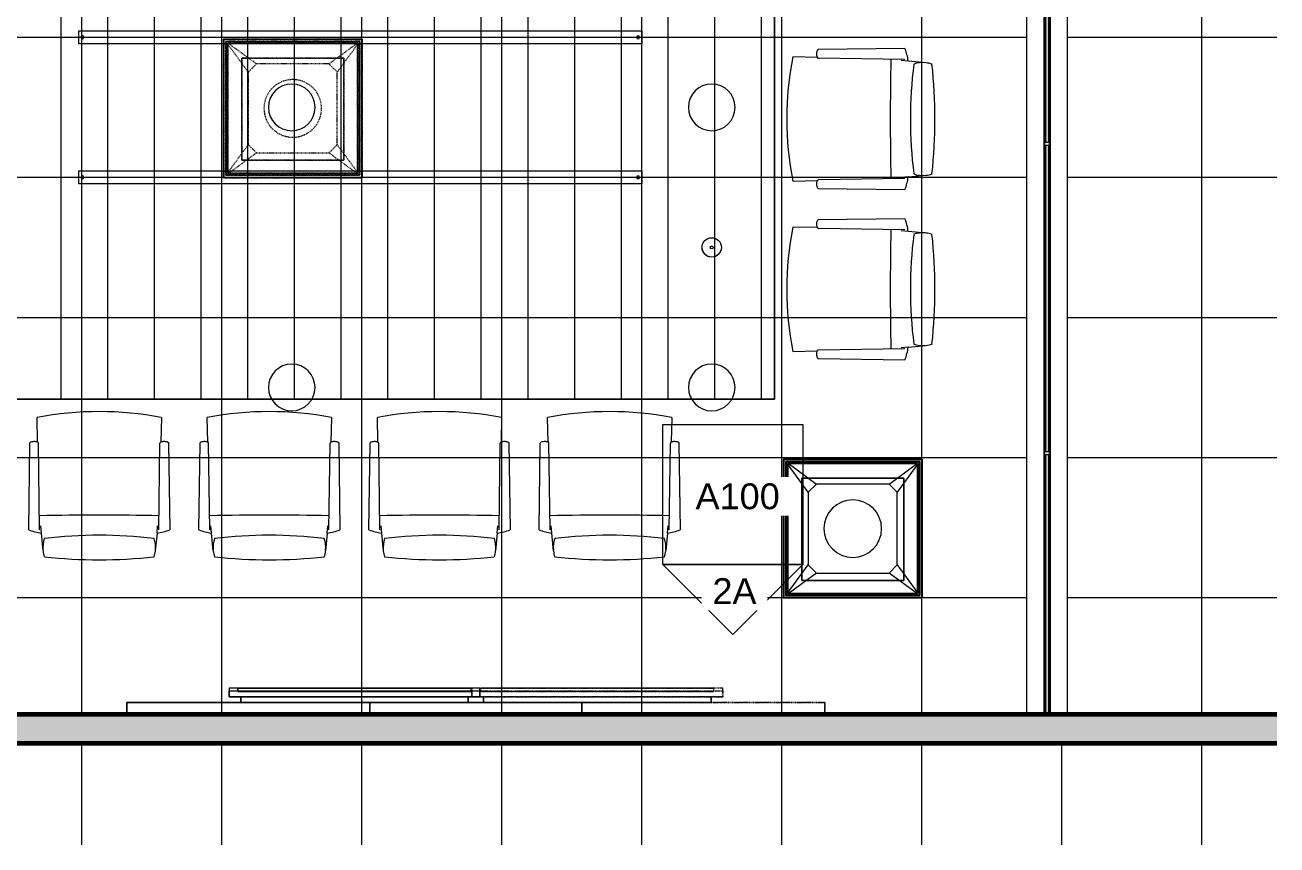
# Model space of a CAD drawing. Header units: inches. Extents: x 1756 to 10721, y -35 to 3002.
# Drawn here: x 5782.8 to 5997.4, y 1293.8 to 1434.3 of the extents above; entities that cross this region are included whole.
import ezdxf

# ---------------------------------------------------------------- set-up
doc = ezdxf.new("R2010")
doc.units = ezdxf.units.IN
doc.header["$MEASUREMENT"] = 0
doc.linetypes.add('Demolished', pattern=[0.1875, 0.125, -0.0625])
for name, color, linetype, lineweight in [('A-CLNG', 13, 'Continuous', 18), ('A-CLNG-PATT', 13, 'Continuous', 18), ('A-DETL-GENF', 92, 'Continuous', 9), ('A-GLAZ-CURT', 52, 'Continuous', 18), ('A-GLAZ-CWMG', 51, 'Continuous', 18), ('A-WALL', 113, 'Continuous', 18), ('A-WALL-PATT', 111, 'Continuous', 18), ('E-LITE-EQPM', 33, 'Continuous', 18), ('F-SPRN', 3, 'Continuous', 18), ('G-ANNO-SYMB', 111, 'Continuous', 9), ('I-FURN', 30, 'Continuous', 9), ('I-WALL', 2, 'Continuous', 18), ('M-HVAC-CDFF', 50, 'Continuous', 18), ('Q-CASE', 31, 'Continuous', 9)]:
    doc.layers.add(name, color=color, linetype=linetype, lineweight=lineweight)
doc.styles.add('Arial', font='arial.ttf', dxfattribs={"height": 4.425898})

# ---------------------------------------------------------------- blocks, each defined once
blk = doc.blocks.new('Frameless Glass Panel - one-407092-Demo and New Overlap')
at = {"layer": 'A-GLAZ-CURT', "lineweight": 9}
blk.add_hatch(color=253, dxfattribs=at).paths.add_polyline_path([(-22.125, 0.25), (-22.125, -0.25), (22.125, -0.25), (22.125, 0.25)], flags=0)
at = {"layer": 'A-GLAZ-CURT'}
for p, q in [((-22.125, 0.25), (22.125, 0.25)), ((-22.125, -0.25), (-22.125, 0.25)), ((22.125, 0.25), (22.125, -0.25)), ((22.125, -0.25), (-22.125, -0.25))]:
    blk.add_line(p, q, dxfattribs=at)
at = {"layer": 'A-GLAZ-CURT', "color": 8}
for p, q in [((-22.125, 0.25), (-22.125, 0.25)), ((22.125, 0.25), (22.125, 0.25)), ((-22.125, -0.25), (-22.125, -0.25)), ((22.125, -0.25), (22.125, -0.25))]:
    blk.add_line(p, q, dxfattribs=at)
blk = doc.blocks.new('Frameless Glass Panel - one-407093-Demo and New Overlap')
at = {"layer": 'A-GLAZ-CURT', "lineweight": 9}
blk.add_hatch(color=253, dxfattribs=at).paths.add_polyline_path([(-26.375, 0.25), (-26.375, -0.25), (26.375, -0.25), (26.375, 0.25)], flags=0)
at = {"layer": 'A-GLAZ-CURT'}
for p, q in [((-26.375, 0.25), (26.375, 0.25)), ((-26.375, -0.25), (-26.375, 0.25)), ((26.375, 0.25), (26.375, -0.25)), ((26.375, -0.25), (-26.375, -0.25))]:
    blk.add_line(p, q, dxfattribs=at)
at = {"layer": 'A-GLAZ-CURT', "color": 8}
for p, q in [((-26.375, 0.25), (-26.375, 0.25)), ((26.375, 0.25), (26.375, 0.25)), ((-26.375, -0.25), (-26.375, -0.25)), ((26.375, -0.25), (26.375, -0.25))]:
    blk.add_line(p, q, dxfattribs=at)
blk = doc.blocks.new('Frameless Glass Panel - one-407094-Demo and New Overlap')
at = {"layer": 'A-GLAZ-CURT', "lineweight": 9}
blk.add_hatch(color=253, dxfattribs=at).paths.add_polyline_path([(-26.25, 0.25), (-26.25, -0.25), (26.25, -0.25), (26.25, 0.25)], flags=0)
at = {"layer": 'A-GLAZ-CURT'}
for p, q in [((-26.25, 0.25), (26.25, 0.25)), ((-26.25, -0.25), (-26.25, 0.25)), ((26.25, 0.25), (26.25, -0.25)), ((26.25, -0.25), (-26.25, -0.25))]:
    blk.add_line(p, q, dxfattribs=at)
at = {"layer": 'A-GLAZ-CURT', "color": 8}
for p, q in [((-26.25, 0.25), (-26.25, 0.25)), ((26.25, 0.25), (26.25, 0.25)), ((-26.25, -0.25), (-26.25, -0.25)), ((26.25, -0.25), (26.25, -0.25))]:
    blk.add_line(p, q, dxfattribs=at)
blk = doc.blocks.new('Downlight - Recessed Can - Fluorescent - 277V-321802-Demo and New Overlap')
at = {"layer": 'E-LITE-EQPM', "color": 8}
for start, end in [(360, 180), (180, 360)]:
    blk.add_arc((0, 0), 4, start, end, dxfattribs=at)
blk = doc.blocks.new('Sprinkler - Dry - Horizontal Sidewall - Fully Recessed - Hosted - 1_2_ Dry Horizontal Sidewall-366905-Demo and New Overlap')
at = {"layer": 'F-SPRN', "color": 8}
for radius, start, end in [(1.66, 360, 180), (1.66, 0, 180), (1.66, 180, 360), (0.25, 0, 180), (0.25, 0, 180), (0.25, 180, 360), (0.25, 180, 360), (1.66, 180, 360)]:
    blk.add_arc((0, 0), radius, start, end, dxfattribs=at)
blk = doc.blocks.new('Ceiling_Diffusers-SPDLT-Price_Industries - 24x24 T-Bar Duct Size 10-371120-Demo and New Overlap')
at = {"layer": 'M-HVAC-CDFF', "color": 20, "linetype": 'Demolished', "lineweight": 9}
for p, q in [((4.11, 76.62), (4.11, 100.37)), ((4.11, 100.37), (4.11, 100.37)), ((4.11, 100.37), (27.86, 100.37)), ((4.11, 100.37), (4.11, 76.62)), ((27.86, 100.37), (4.11, 100.37)), ((4.11, 100.37), (4.11, 76.62)), ((4.11, 100.37), (27.86, 100.37)), ((4.11, 100.37), (4.11, 100.37)), ((4.11, 100.37), (27.86, 100.37)), ((4.11, 76.62), (4.11, 100.37)), ((4.11, 100.37), (4.11, 76.62)), ((4.11, 100.37), (27.86, 100.37)), ((4.11, 100.37), (4.11, 100.37)), ((4.11, 100.37), (27.86, 100.37)), ((4.11, 76.62), (4.11, 100.37)), ((4.16, 100.32), (4.16, 76.67)), ((27.81, 100.32), (4.16, 100.32)), ((4.16, 100.32), (4.16, 100.32)), ((4.16, 100.32), (27.81, 100.32)), ((4.16, 76.67), (4.16, 100.32)), ((4.52, 77.03), (4.52, 99.96)), ((4.52, 99.96), (4.52, 99.96)), ((27.46, 99.96), (4.52, 99.96)), ((4.52, 99.96), (4.52, 77.03)), ((27.46, 99.96), (4.52, 99.96)), ((4.52, 99.96), (4.52, 77.03)), ((4.52, 99.96), (27.46, 99.96)), ((4.52, 99.96), (4.52, 99.96)), ((4.52, 99.96), (27.46, 99.96)), ((4.52, 77.03), (4.52, 99.96)), ((4.57, 99.91), (4.57, 77.08)), ((4.57, 99.91), (27.41, 99.91)), ((4.57, 99.91), (4.57, 99.91)), ((4.57, 99.91), (27.41, 99.91)), ((4.57, 77.08), (4.57, 99.91)), ((4.8, 99.58), (4.9, 99.68)), ((4.8, 77.41), (4.8, 99.58)), ((8.36, 94.71), (4.8, 99.58)), ((4.86, 99.62), (4.86, 77.37)), ((27.11, 99.62), (4.86, 99.62)), ((4.86, 99.62), (4.86, 99.62)), ((4.86, 99.62), (27.11, 99.62)), ((4.86, 77.37), (4.86, 99.62)), ((4.9, 99.68), (27.07, 99.68)), ((4.9, 99.68), (9.78, 96.12)), ((22.2, 96.12), (27.07, 99.68)), ((27.17, 99.58), (23.61, 94.71)), ((27.07, 99.68), (27.17, 99.58)), ((27.11, 77.37), (27.11, 99.62)), ((27.11, 99.62), (27.11, 99.62)), ((27.11, 99.62), (27.11, 77.37)), ((27.17, 99.58), (27.17, 77.41)), ((27.41, 77.08), (27.41, 99.91)), ((27.41, 99.91), (27.41, 99.91)), ((27.41, 99.91), (27.41, 77.08)), ((27.46, 99.96), (27.46, 77.03)), ((27.46, 99.96), (27.46, 99.96)), ((27.46, 77.03), (27.46, 99.96)), ((27.46, 77.03), (27.46, 99.96)), ((27.46, 99.96), (27.46, 99.96)), ((27.46, 99.96), (27.46, 77.03)), ((27.81, 76.67), (27.81, 100.32)), ((27.81, 100.32), (27.81, 100.32)), ((27.81, 100.32), (27.81, 76.67)), ((27.86, 100.37), (27.86, 76.62)), ((27.86, 100.37), (27.86, 100.37)), ((27.86, 76.62), (27.86, 100.37)), ((27.86, 76.62), (27.86, 100.37)), ((27.86, 100.37), (27.86, 100.37)), ((27.86, 100.37), (27.86, 76.62)), ((27.86, 76.62), (27.86, 100.37)), ((27.86, 100.37), (27.86, 100.37)), ((27.86, 100.37), (27.86, 76.62)), ((24.74, 97.12), (7.24, 97.12)), ((7.24, 97.12), (7.24, 79.62)), ((7.24, 79.62), (7.24, 97.12)), ((7.24, 97.12), (24.74, 97.12)), ((7.24, 97.12), (7.24, 97.12)), ((24.74, 79.62), (24.74, 97.12)), ((24.74, 97.12), (24.74, 79.62)), ((24.74, 97.12), (24.74, 97.12)), ((9.78, 96.12), (8.36, 94.71)), ((8.36, 94.71), (8.36, 82.28)), ((22.2, 96.12), (9.78, 96.12)), ((23.61, 94.71), (22.2, 96.12)), ((23.61, 82.28), (23.61, 94.71)), ((4.8, 77.41), (8.36, 82.28)), ((8.36, 82.28), (9.78, 80.87)), ((22.2, 80.87), (23.61, 82.28)), ((23.61, 82.28), (27.17, 77.41)), ((9.78, 80.87), (4.9, 77.31)), ((7.24, 79.62), (24.74, 79.62)), ((24.74, 79.62), (7.24, 79.62)), ((7.24, 79.62), (7.24, 79.62)), ((9.78, 80.87), (22.2, 80.87)), ((27.07, 77.31), (22.2, 80.87)), ((24.74, 79.62), (24.74, 79.62)), ((4.9, 77.31), (4.8, 77.41)), ((4.86, 77.37), (4.86, 77.37)), ((4.86, 77.37), (27.11, 77.37)), ((27.11, 77.37), (4.86, 77.37)), ((27.07, 77.31), (4.9, 77.31)), ((27.17, 77.41), (27.07, 77.31)), ((27.11, 77.37), (27.11, 77.37)), ((27.86, 76.62), (4.11, 76.62)), ((4.11, 76.62), (4.11, 76.62)), ((4.11, 76.62), (27.86, 76.62)), ((4.11, 76.62), (4.11, 76.62)), ((4.11, 76.62), (27.86, 76.62)), ((27.86, 76.62), (4.11, 76.62)), ((4.11, 76.62), (4.11, 76.62)), ((4.11, 76.62), (27.86, 76.62)), ((27.86, 76.62), (4.11, 76.62)), ((4.16, 76.67), (4.16, 76.67)), ((4.16, 76.67), (27.81, 76.67)), ((27.81, 76.67), (4.16, 76.67)), ((27.46, 77.03), (4.52, 77.03)), ((4.52, 77.03), (4.52, 77.03)), ((4.52, 77.03), (27.46, 77.03)), ((4.52, 77.03), (4.52, 77.03)), ((4.52, 77.03), (27.46, 77.03)), ((27.46, 77.03), (4.52, 77.03)), ((4.57, 77.08), (4.57, 77.08)), ((4.57, 77.08), (27.41, 77.08)), ((27.41, 77.08), (4.57, 77.08)), ((27.41, 77.08), (27.41, 77.08)), ((27.46, 77.03), (27.46, 77.03)), ((27.46, 77.03), (27.46, 77.03)), ((27.81, 76.67), (27.81, 76.67)), ((27.86, 76.62), (27.86, 76.62)), ((27.86, 76.62), (27.86, 76.62)), ((27.86, 76.62), (27.86, 76.62))]:
    blk.add_line(p, q, dxfattribs=at)
for start, end in [(360, 180), (0, 180), (180, 360), (180, 0)]:
    blk.add_arc((15.99, 88.49), 4.94, start, end, dxfattribs=at)
blk = doc.blocks.new('Casework 1 - Casework 1-376403-Demo and New Overlap')
at = {"layer": 'Q-CASE'}
h = blk.add_hatch(dxfattribs=at)
h.set_pattern_fill('FP_8', color=256, style=0, pattern_type=2)
h.set_pattern_definition([(270, (3765.02, -2.25), (-8, -5e-16), [])])
h.paths.add_polyline_path([(2004.25, 1370.22), (2148.25, 1370.22), (2148.25, 1466.22), (2004.25, 1466.22)], flags=0)
for p, q in [((2148.25, 1466.22), (2004.25, 1466.22)), ((2004.25, 1466.22), (2004.25, 1370.22)), ((2004.25, 1370.22), (2004.25, 1466.22)), ((2004.25, 1466.22), (2148.25, 1466.22)), ((2004.25, 1466.22), (2004.25, 1466.22)), ((2148.25, 1370.22), (2148.25, 1466.22)), ((2148.25, 1466.22), (2148.25, 1370.22)), ((2148.25, 1466.22), (2148.25, 1466.22)), ((2004.25, 1370.22), (2148.25, 1370.22)), ((2148.25, 1370.22), (2004.25, 1370.22)), ((2004.25, 1370.22), (2004.25, 1370.22)), ((2148.25, 1370.22), (2148.25, 1370.22))]:
    blk.add_line(p, q, dxfattribs=at)
blk = doc.blocks.new('Lighting-Pendant_Direct-Axis-Beam2-Louver - BD-SB-8-T5-1S-391913-Demo and New Overlap')
at = {"layer": 'A-DETL-GENF'}
for p, q in [((48.25, 1.125), (-48.25, 1.125)), ((-48.25, 1.125), (-48.25, -1.125)), ((48.25, -1.125), (48.25, 1.125)), ((-48.25, -1.125), (48.25, -1.125))]:
    blk.add_line(p, q, dxfattribs=at)
for centre in [(-47.625, 0), (47.625, 0)]:
    blk.add_circle(centre, 0.25, dxfattribs=at)
blk = doc.blocks.new('Television-Plasma - one-394688-Demo and New Overlap')
at = {"layer": 'I-FURN'}
for p, q in [((-17.25, 0), (-17.25, 0)), ((-17.25, 0), (-17.25, -1)), ((-17.25, -1), (-17.25, 0)), ((-17.25, 0), (21.75, 0)), ((21.75, 0), (-17.25, 0)), ((21.75, 0), (21.75, -1)), ((21.75, -1), (21.75, 0)), ((21.75, 0), (21.75, 0)), ((23.75, -1), (-19.25, -1)), ((-19.25, -1), (-19.25, -2.5)), ((-19.25, -1), (23.75, -1)), ((-19.25, -2), (-19.25, -1)), ((-19.25, -1), (-19.25, -1)), ((23.75, -2), (-19.25, -2)), ((-19.25, -2), (-19.25, -2)), ((-19.25, -2), (-19.25, -2.5)), ((23.75, -2), (-19.25, -2)), ((22.25, -1.92), (-17.75, -1.92)), ((-17.75, -1.92), (-17.75, -1.92)), ((-17.75, -1.92), (22.25, -1.92)), ((-17.75, -1.92), (-17.75, -2.5)), ((-17.75, -1.92), (-17.75, -2.5)), ((-17.25, -1), (-17.25, -1)), ((21.75, -1), (-17.25, -1)), ((21.75, -1), (-17.25, -1)), ((21.75, -1), (21.75, -1)), ((22.25, -1.92), (22.25, -1.92)), ((22.25, -2.5), (22.25, -1.92)), ((22.25, -1.92), (22.25, -2.5)), ((23.75, -2.5), (23.75, -1)), ((23.75, -1), (23.75, -2)), ((23.75, -1), (23.75, -1)), ((23.75, -2.5), (23.75, -2)), ((23.75, -2), (23.75, -2)), ((-19.25, -2.5), (23.75, -2.5)), ((-19.25, -2.5), (-19.25, -2.5)), ((-19.25, -2.5), (23.75, -2.5)), ((22.25, -2.5), (-17.75, -2.5)), ((-17.75, -2.5), (-17.75, -2.5)), ((-17.75, -2.5), (22.25, -2.5)), ((22.25, -2.5), (22.25, -2.5)), ((23.75, -2.5), (23.75, -2.5))]:
    blk.add_line(p, q, dxfattribs=at)
blk = doc.blocks.new('Walls 4 - Walls 3-395072-Demo and New Overlap')
at = {"layer": 'A-WALL', "color": 20, "linetype": 'Demolished', "lineweight": 9}
for p, q in [((2156.88, 1318.22), (2078.88, 1318.22)), ((2078.88, 1318.22), (2078.88, 1316.22)), ((2078.88, 1316.22), (2078.88, 1318.22)), ((2078.88, 1318.22), (2156.88, 1318.22)), ((2078.88, 1318.22), (2078.88, 1318.22)), ((2156.88, 1316.22), (2156.88, 1318.22)), ((2156.88, 1318.22), (2156.88, 1316.22)), ((2156.88, 1318.22), (2156.88, 1318.22)), ((2078.88, 1316.22), (2156.88, 1316.22)), ((2156.88, 1316.22), (2078.88, 1316.22)), ((2078.88, 1316.22), (2078.88, 1316.22)), ((2156.88, 1316.22), (2156.88, 1316.22))]:
    blk.add_line(p, q, dxfattribs=at)
blk = doc.blocks.new('Television-Plasma - one-V9-Demo and New Overlap')
at = {"layer": 'I-FURN', "color": 20, "linetype": 'Demolished'}
for p, q in [((-17.25, 0), (-17.25, 0)), ((-17.25, 0), (-17.25, -1)), ((-17.25, -1), (-17.25, 0)), ((-17.25, 0), (21.75, 0)), ((21.75, 0), (-17.25, 0)), ((21.75, 0), (21.75, -1)), ((21.75, -1), (21.75, 0)), ((21.75, 0), (21.75, 0)), ((23.75, -1), (-19.25, -1)), ((-19.25, -1), (-19.25, -2.5)), ((-19.25, -1), (23.75, -1)), ((-19.25, -2), (-19.25, -1)), ((-19.25, -1), (-19.25, -1)), ((23.75, -2), (-19.25, -2)), ((-19.25, -2), (-19.25, -2)), ((-19.25, -2), (-19.25, -2.5)), ((23.75, -2), (-19.25, -2)), ((22.25, -1.92), (-17.75, -1.92)), ((-17.75, -1.92), (-17.75, -1.92)), ((-17.75, -1.92), (22.25, -1.92)), ((-17.75, -1.92), (-17.75, -2.5)), ((-17.75, -1.92), (-17.75, -2.5)), ((-17.25, -1), (-17.25, -1)), ((21.75, -1), (-17.25, -1)), ((21.75, -1), (-17.25, -1)), ((21.75, -1), (21.75, -1)), ((22.25, -1.92), (22.25, -1.92)), ((22.25, -2.5), (22.25, -1.92)), ((22.25, -1.92), (22.25, -2.5)), ((23.75, -2.5), (23.75, -1)), ((23.75, -1), (23.75, -2)), ((23.75, -1), (23.75, -1)), ((23.75, -2.5), (23.75, -2)), ((23.75, -2), (23.75, -2)), ((-19.25, -2.5), (23.75, -2.5)), ((-19.25, -2.5), (-19.25, -2.5)), ((-19.25, -2.5), (23.75, -2.5)), ((22.25, -2.5), (-17.75, -2.5)), ((-17.75, -2.5), (-17.75, -2.5)), ((-17.75, -2.5), (22.25, -2.5)), ((22.25, -2.5), (22.25, -2.5)), ((23.75, -2.5), (23.75, -2.5))]:
    blk.add_line(p, q, dxfattribs=at)
blk = doc.blocks.new('Rectangular Mullion - Header Channel-405644-Demo and New Overlap')
at = {"layer": 'A-GLAZ-CWMG', "color": 8}
for p, q in [((2194.5, 1360.97), (2194.5, 1413.97)), ((2194.5, 1360.97), (2194.5, 1413.97)), ((2194.62, 1360.97), (2194.62, 1413.97)), ((2194.62, 1360.97), (2194.62, 1413.97)), ((2195.38, 1360.97), (2195.38, 1413.97)), ((2195.38, 1360.97), (2195.38, 1413.97)), ((2195.5, 1413.97), (2195.5, 1360.97)), ((2195.5, 1360.97), (2195.5, 1413.97))]:
    blk.add_line(p, q, dxfattribs=at)
blk = doc.blocks.new('Rectangular Mullion - Header Channel-405645-Demo and New Overlap')
at = {"layer": 'A-GLAZ-CWMG', "color": 8}
for p, q in [((2194.5, 1316.22), (2194.5, 1360.97)), ((2194.5, 1316.22), (2194.5, 1360.97)), ((2194.62, 1316.22), (2194.62, 1360.97)), ((2194.62, 1316.22), (2194.62, 1360.97)), ((2195.38, 1316.22), (2195.38, 1360.97)), ((2195.38, 1316.22), (2195.38, 1360.97)), ((2195.5, 1360.97), (2195.5, 1316.22)), ((2195.5, 1316.22), (2195.5, 1360.97)), ((2195.5, 1316.22), (2194.5, 1316.22)), ((2194.5, 1316.22), (2194.5, 1316.22)), ((2194.5, 1316.22), (2194.62, 1316.22)), ((2194.62, 1316.22), (2194.62, 1316.22)), ((2194.62, 1316.22), (2195.38, 1316.22)), ((2195.38, 1316.22), (2195.38, 1316.22)), ((2195.38, 1316.22), (2195.5, 1316.22)), ((2195.5, 1316.22), (2195.5, 1316.22))]:
    blk.add_line(p, q, dxfattribs=at)
blk = doc.blocks.new('Rectangular Mullion - Header Channel-405646-Demo and New Overlap')
at = {"layer": 'A-GLAZ-CWMG', "color": 8}
for p, q in [((2194.5, 1413.97), (2194.5, 1467.22)), ((2194.5, 1413.97), (2194.5, 1467.22)), ((2194.62, 1413.97), (2194.62, 1467.22)), ((2194.62, 1413.97), (2194.62, 1467.22)), ((2195.38, 1413.97), (2195.38, 1467.22)), ((2195.38, 1413.97), (2195.38, 1467.22)), ((2195.5, 1467.22), (2195.5, 1413.97)), ((2195.5, 1413.97), (2195.5, 1467.22))]:
    blk.add_line(p, q, dxfattribs=at)
blk = doc.blocks.new('Ceiling_Diffusers-SPDLT-Price_Industries - 24x24 T-Bar Duct Size 10-V10-Demo and New Overlap')
at = {"layer": 'M-HVAC-CDFF', "lineweight": 9}
for p, q in [((4.11, 76.62), (4.11, 100.37)), ((4.11, 100.37), (4.11, 100.37)), ((4.11, 100.37), (27.86, 100.37)), ((4.11, 100.37), (4.11, 76.62)), ((27.86, 100.37), (4.11, 100.37)), ((4.11, 100.37), (4.11, 76.62)), ((4.11, 100.37), (27.86, 100.37)), ((4.11, 100.37), (4.11, 100.37)), ((4.11, 100.37), (27.86, 100.37)), ((4.11, 76.62), (4.11, 100.37)), ((4.11, 100.37), (4.11, 76.62)), ((4.11, 100.37), (27.86, 100.37)), ((4.11, 100.37), (4.11, 100.37)), ((4.11, 100.37), (27.86, 100.37)), ((4.11, 76.62), (4.11, 100.37)), ((4.16, 100.32), (4.16, 76.67)), ((27.81, 100.32), (4.16, 100.32)), ((4.16, 100.32), (4.16, 100.32)), ((4.16, 100.32), (27.81, 100.32)), ((4.16, 76.67), (4.16, 100.32)), ((4.52, 77.03), (4.52, 99.96)), ((4.52, 99.96), (4.52, 99.96)), ((27.46, 99.96), (4.52, 99.96)), ((4.52, 99.96), (4.52, 77.03)), ((27.46, 99.96), (4.52, 99.96)), ((4.52, 99.96), (4.52, 77.03)), ((4.52, 99.96), (27.46, 99.96)), ((4.52, 99.96), (4.52, 99.96)), ((4.52, 99.96), (27.46, 99.96)), ((4.52, 77.03), (4.52, 99.96)), ((4.57, 99.91), (4.57, 77.08)), ((4.57, 99.91), (27.41, 99.91)), ((4.57, 99.91), (4.57, 99.91)), ((4.57, 99.91), (27.41, 99.91)), ((4.57, 77.08), (4.57, 99.91)), ((4.8, 99.58), (4.9, 99.68)), ((4.8, 77.41), (4.8, 99.58)), ((8.36, 94.71), (4.8, 99.58)), ((4.86, 99.62), (4.86, 77.37)), ((27.11, 99.62), (4.86, 99.62)), ((4.86, 99.62), (4.86, 99.62)), ((4.86, 99.62), (27.11, 99.62)), ((4.86, 77.37), (4.86, 99.62)), ((4.9, 99.68), (27.07, 99.68)), ((4.9, 99.68), (9.78, 96.12)), ((22.2, 96.12), (27.07, 99.68)), ((27.17, 99.58), (23.61, 94.71)), ((27.07, 99.68), (27.17, 99.58)), ((27.11, 77.37), (27.11, 99.62)), ((27.11, 99.62), (27.11, 99.62)), ((27.11, 99.62), (27.11, 77.37)), ((27.17, 99.58), (27.17, 77.41)), ((27.41, 77.08), (27.41, 99.91)), ((27.41, 99.91), (27.41, 99.91)), ((27.41, 99.91), (27.41, 77.08)), ((27.46, 99.96), (27.46, 77.03)), ((27.46, 99.96), (27.46, 99.96)), ((27.46, 77.03), (27.46, 99.96)), ((27.46, 77.03), (27.46, 99.96)), ((27.46, 99.96), (27.46, 99.96)), ((27.46, 99.96), (27.46, 77.03)), ((27.81, 76.67), (27.81, 100.32)), ((27.81, 100.32), (27.81, 100.32)), ((27.81, 100.32), (27.81, 76.67)), ((27.86, 100.37), (27.86, 76.62)), ((27.86, 100.37), (27.86, 100.37)), ((27.86, 76.62), (27.86, 100.37)), ((27.86, 76.62), (27.86, 100.37)), ((27.86, 100.37), (27.86, 100.37)), ((27.86, 100.37), (27.86, 76.62)), ((27.86, 76.62), (27.86, 100.37)), ((27.86, 100.37), (27.86, 100.37)), ((27.86, 100.37), (27.86, 76.62)), ((24.74, 97.12), (7.24, 97.12)), ((7.24, 97.12), (7.24, 79.62)), ((7.24, 79.62), (7.24, 97.12)), ((7.24, 97.12), (24.74, 97.12)), ((7.24, 97.12), (7.24, 97.12)), ((24.74, 79.62), (24.74, 97.12)), ((24.74, 97.12), (24.74, 79.62)), ((24.74, 97.12), (24.74, 97.12)), ((9.78, 96.12), (8.36, 94.71)), ((8.36, 94.71), (8.36, 82.28)), ((22.2, 96.12), (9.78, 96.12)), ((23.61, 94.71), (22.2, 96.12)), ((23.61, 82.28), (23.61, 94.71)), ((4.8, 77.41), (8.36, 82.28)), ((8.36, 82.28), (9.78, 80.87)), ((22.2, 80.87), (23.61, 82.28)), ((23.61, 82.28), (27.17, 77.41)), ((9.78, 80.87), (4.9, 77.31)), ((7.24, 79.62), (24.74, 79.62)), ((24.74, 79.62), (7.24, 79.62)), ((7.24, 79.62), (7.24, 79.62)), ((9.78, 80.87), (22.2, 80.87)), ((27.07, 77.31), (22.2, 80.87)), ((24.74, 79.62), (24.74, 79.62)), ((4.9, 77.31), (4.8, 77.41)), ((4.86, 77.37), (4.86, 77.37)), ((4.86, 77.37), (27.11, 77.37)), ((27.11, 77.37), (4.86, 77.37)), ((27.07, 77.31), (4.9, 77.31)), ((27.17, 77.41), (27.07, 77.31)), ((27.11, 77.37), (27.11, 77.37)), ((27.86, 76.62), (4.11, 76.62)), ((4.11, 76.62), (4.11, 76.62)), ((4.11, 76.62), (27.86, 76.62)), ((4.11, 76.62), (4.11, 76.62)), ((4.11, 76.62), (27.86, 76.62)), ((27.86, 76.62), (4.11, 76.62)), ((4.11, 76.62), (4.11, 76.62)), ((4.11, 76.62), (27.86, 76.62)), ((27.86, 76.62), (4.11, 76.62)), ((4.16, 76.67), (4.16, 76.67)), ((4.16, 76.67), (27.81, 76.67)), ((27.81, 76.67), (4.16, 76.67)), ((27.46, 77.03), (4.52, 77.03)), ((4.52, 77.03), (4.52, 77.03)), ((4.52, 77.03), (27.46, 77.03)), ((4.52, 77.03), (4.52, 77.03)), ((4.52, 77.03), (27.46, 77.03)), ((27.46, 77.03), (4.52, 77.03)), ((4.57, 77.08), (4.57, 77.08)), ((4.57, 77.08), (27.41, 77.08)), ((27.41, 77.08), (4.57, 77.08)), ((27.41, 77.08), (27.41, 77.08)), ((27.46, 77.03), (27.46, 77.03)), ((27.46, 77.03), (27.46, 77.03)), ((27.81, 76.67), (27.81, 76.67)), ((27.86, 76.62), (27.86, 76.62)), ((27.86, 76.62), (27.86, 76.62)), ((27.86, 76.62), (27.86, 76.62))]:
    blk.add_line(p, q, dxfattribs=at)
for start, end in [(360, 180), (0, 180), (180, 360), (180, 0)]:
    blk.add_arc((15.99, 88.49), 4.94, start, end, dxfattribs=at)
blk = doc.blocks.new('Walls 3 - Walls 3-412709-Demo and New Overlap')
at = {"layer": 'A-WALL'}
for p, q in [((2156.88, 1318.22), (2078.88, 1318.22)), ((2078.88, 1318.22), (2078.88, 1316.22)), ((2078.88, 1316.22), (2078.88, 1318.22)), ((2078.88, 1318.22), (2156.88, 1318.22)), ((2078.88, 1318.22), (2078.88, 1318.22)), ((2156.88, 1316.22), (2156.88, 1318.22)), ((2156.88, 1318.22), (2156.88, 1316.22)), ((2156.88, 1318.22), (2156.88, 1318.22)), ((2078.88, 1316.22), (2156.88, 1316.22)), ((2156.88, 1316.22), (2078.88, 1316.22)), ((2078.88, 1316.22), (2078.88, 1316.22)), ((2156.88, 1316.22), (2156.88, 1316.22))]:
    blk.add_line(p, q, dxfattribs=at)
blk = doc.blocks.new('Haworth_Chair_s_con-Swivel - Swivel Chair-380791-Demo and New Overlap')
at = {"layer": 'I-FURN'}
for p, q in [((-6.06, 0.91), (-6.14, 5.1)), ((15.15, 5.1), (15.06, 0.92)), ((-7.59, -14.13), (-7.39, 0.72)), ((-5.71, -14.13), (-5.91, 0.72)), ((14.71, -14.13), (14.91, 0.72)), ((16.39, 0.72), (16.59, -14.13)), ((-5.41, -14.68), (-5.52, -13.47)), ((-5.12, -17.75), (-5.41, -14.68)), ((14.41, -14.68), (14.12, -17.75)), ((14.41, -14.68), (14.52, -13.47))]:
    blk.add_line(p, q, dxfattribs=at)
for centre, radius, start, end in [((4.5, -49.55), 55.68, 78.978, 101.022), ((4.5, -549.32), 537.71, 88.9087, 91.0916), ((-3.95, -4.36), 10.43, 249.5802, 261.9385), ((12.95, -4.36), 10.43, 278.0615, 290.4198), ((-0.12, -17.19), 5.04, 162.0733, 184.2841), ((4.5, -91.63), 76.57, 82.9413, 97.0587), ((9.12, -17.19), 5.04, 355.7159, 17.9267), ((-0.12, -17.19), 5.04, 186.3806, 198.1564), ((4.5, 66.94), 86.21, 263.7379, 276.2621), ((9.12, -17.19), 5.04, 341.8436, 353.6194)]:
    blk.add_arc(centre, radius, start, end, dxfattribs=at)
for centre, start_param, end_param in [((-6.65, 0.72), 0.005718, 0.656743), ((-6.65, 0.72), 0.005718, 0.174035), ((15.65, 0.72), 2.481298, 3.135875)]:
    blk.add_ellipse(centre, major_axis=(0.739, 0), ratio=0.427808, start_param=start_param, end_param=end_param, dxfattribs=at)
for points, knots in [([(-7.39, 0.72), (-7.39, 0.77), (-7.33, 0.87), (-7.1, 0.98), (-6.82, 1.04), (-6.53, 1.04), (-6.26, 1), (-6.12, 0.95), (-6.06, 0.91)], [-1, -1, -1, -1, -0.807692, -0.615385, -0.461538, -0.307692, -0.153846, 0, 0, 0, 0]), ([(15.06, 0.92), (15.11, 0.94), (15.21, 0.98), (15.42, 1.03), (15.68, 1.04), (15.96, 1.02), (16.15, 0.96), (16.27, 0.89), (16.34, 0.84), (16.38, 0.78), (16.39, 0.74), (16.39, 0.72)], [-1, -1, -1, -1, -0.884615, -0.769231, -0.615385, -0.461538, -0.307692, -0.230769, -0.153846, -0.076923, 0, 0, 0, 0])]:
    blk.add_open_spline(points, degree=3, knots=knots, dxfattribs=at)
blk = doc.blocks.new('Haworth_Chair_s_con-Swivel - Swivel Chair-380145-Demo and New Overlap')
at = {"layer": 'I-FURN'}
for p, q in [((-5.12, 17.75), (-5.41, 14.68)), ((14.41, 14.68), (14.12, 17.75)), ((-7.59, 14.13), (-7.39, -0.72)), ((-5.71, 14.13), (-5.91, -0.72)), ((-5.41, 14.68), (-5.52, 13.47)), ((14.41, 14.68), (14.52, 13.47)), ((14.71, 14.13), (14.91, -0.72)), ((16.39, -0.72), (16.59, 14.13)), ((-6.06, -0.91), (-6.14, -5.1)), ((15.15, -5.1), (15.06, -0.92))]:
    blk.add_line(p, q, dxfattribs=at)
for centre, radius, start, end in [((-0.12, 17.19), 5.04, 175.7159, 197.9267), ((-0.12, 17.19), 5.04, 161.8436, 173.6194), ((4.5, -66.94), 86.21, 83.7379, 96.2621), ((9.12, 17.19), 5.04, 6.3806, 18.1564), ((9.12, 17.19), 5.04, 342.0733, 4.2841), ((4.5, 91.63), 76.57, 262.9413, 277.0587), ((-3.95, 4.36), 10.43, 98.0615, 110.4198), ((12.95, 4.36), 10.43, 69.5802, 81.9385), ((4.5, 549.32), 537.71, 268.9084, 271.0913), ((4.5, 49.55), 55.68, 258.978, 281.022)]:
    blk.add_arc(centre, radius, start, end, dxfattribs=at)
for centre, start_param, end_param in [((-6.65, -0.72), 5.626442, 6.277467), ((-6.65, -0.72), 6.10915, 6.277467), ((15.65, -0.72), 3.147311, 3.801887)]:
    blk.add_ellipse(centre, major_axis=(0.739, 0), ratio=0.427808, start_param=start_param, end_param=end_param, dxfattribs=at)
for points, knots in [([(-7.39, -0.72), (-7.39, -0.74), (-7.38, -0.78), (-7.34, -0.84), (-7.27, -0.89), (-7.15, -0.96), (-6.96, -1.02), (-6.68, -1.04), (-6.42, -1.03), (-6.21, -0.98), (-6.11, -0.94), (-6.06, -0.91)], [0, 0, 0, 0, 0.076923, 0.153846, 0.230769, 0.307692, 0.461538, 0.615385, 0.769231, 0.884615, 1, 1, 1, 1]), ([(15.06, -0.92), (15.12, -0.95), (15.26, -1), (15.54, -1.04), (15.82, -1.04), (16.1, -0.98), (16.33, -0.87), (16.39, -0.77), (16.39, -0.72)], [0, 0, 0, 0, 0.153846, 0.307692, 0.461538, 0.615385, 0.807692, 1, 1, 1, 1])]:
    blk.add_open_spline(points, degree=3, knots=knots, dxfattribs=at)
blk = doc.blocks.new('Downlight - Recessed Can - Fluorescent - 277V-V11-Demo and New Overlap')
at = {"layer": 'E-LITE-EQPM', "lineweight": 9}
for start, end in [(360, 180), (180, 360)]:
    blk.add_arc((0, 0), 4, start, end, dxfattribs=at)
blk = doc.blocks.new('Elevation - Detail Number-151647-Demo and New Overlap')
at = {"layer": 'G-ANNO-SYMB'}
for p, q in [((-0.25, -0.25), (-0.25, 0.25)), ((-0.25, 0.25), (0.25, 0.25)), ((0.25, 0.25), (0.25, -0.25)), ((0.25, -0.25), (-0.25, -0.25))]:
    blk.add_line(p, q, dxfattribs=at)
blk = doc.blocks.new('Elevation - Detail Number-151370-Demo and New Overlap')
at = {"layer": 'G-ANNO-SYMB'}
for p, q in [((0, 0.25), (-0.25, 0)), ((0.25, 0), (0, 0.25)), ((-0.25, 0), (0.25, 0))]:
    blk.add_line(p, q, dxfattribs=at)

msp = doc.modelspace()

# ---------------------------------------------------------------- hatches: boundary and pattern name
at = {"layer": 'A-CLNG-PATT'}
h = msp.add_hatch(dxfattribs=at)
h.set_pattern_fill('FP_7', style=0, pattern_type=2)
h.set_pattern_definition([(0, (5744.52, 1504.218), (0, -24), []), (270, (5744.52, 1504.218), (-24, -1e-15), [])])
edge = h.paths.add_edge_path(flags=0)
edge.add_arc((5756.52, 1468.22), 4, 0, 180)
edge.add_arc((5756.52, 1468.22), 4, 180, 360)
edge = h.paths.add_edge_path(flags=0)
edge.add_arc((5828.52, 1468.22), 4, 0, 180)
edge.add_arc((5828.52, 1468.22), 4, 180, 360)
edge = h.paths.add_edge_path(flags=0)
edge.add_arc((5900.52, 1468.22), 4, 0, 180)
edge.add_arc((5900.52, 1468.22), 4, 180, 360)
edge = h.paths.add_edge_path(flags=0)
edge.add_arc((5900.52, 1444.22), 4, 0, 180)
edge.add_arc((5900.52, 1444.22), 4, 180, 360)
edge = h.paths.add_edge_path(flags=0)
edge.add_arc((5828.52, 1444.22), 4, 0, 180)
edge.add_arc((5828.52, 1444.22), 4, 180, 360)
edge = h.paths.add_edge_path(flags=0)
edge.add_arc((5756.52, 1444.22), 4, 0, 180)
edge.add_arc((5756.52, 1444.22), 4, 180, 360)
edge = h.paths.add_edge_path(flags=0)
edge.add_arc((5756.52, 1420.22), 4, 0, 180)
edge.add_arc((5756.52, 1420.22), 4, 180, 360)
edge = h.paths.add_edge_path(flags=0)
edge.add_arc((5828.52, 1420.22), 4, 0, 180)
edge.add_arc((5828.52, 1420.22), 4, 180, 360)
edge = h.paths.add_edge_path(flags=0)
edge.add_arc((5900.52, 1420.22), 4, 0, 180)
edge.add_arc((5900.52, 1420.22), 4, 180, 360)
h.paths.add_polyline_path([(5629.02, 1293.83), (5997.42, 1293.83), (5997.42, 1311.22), (5629.02, 1311.22)], flags=0)
edge = h.paths.add_edge_path(flags=0)
edge.add_arc((5756.52, 1540.22), 4, 0, 180)
edge.add_arc((5756.52, 1540.22), 4, 180, 360)
edge = h.paths.add_edge_path(flags=0)
edge.add_arc((5756.52, 1612.22), 4, 0, 180)
edge.add_arc((5756.52, 1612.22), 4, 180, 360)
edge = h.paths.add_edge_path(flags=0)
edge.add_arc((5900.52, 1612.22), 4, 0, 180)
edge.add_arc((5900.52, 1612.22), 4, 180, 360)
edge = h.paths.add_edge_path(flags=0)
edge.add_arc((5828.52, 1612.22), 4, 0, 180)
edge.add_arc((5828.52, 1612.22), 4, 180, 360)
edge = h.paths.add_edge_path(flags=0)
edge.add_arc((5828.52, 1540.22), 4, 0, 180)
edge.add_arc((5828.52, 1540.22), 4, 180, 360)
edge = h.paths.add_edge_path(flags=0)
edge.add_arc((5900.52, 1540.22), 4, 0, 180)
edge.add_arc((5900.52, 1540.22), 4, 180, 360)
edge = h.paths.add_edge_path(flags=0)
edge.add_arc((5900.52, 1372.22), 4, 0, 180)
edge.add_arc((5900.52, 1372.22), 4, 180, 360)
edge = h.paths.add_edge_path(flags=0)
edge.add_arc((5828.52, 1372.22), 4, 0, 180)
edge.add_arc((5828.52, 1372.22), 4, 180, 360)
edge = h.paths.add_edge_path(flags=0)
edge.add_arc((5756.52, 1372.22), 4, 0, 180)
edge.add_arc((5756.52, 1372.22), 4, 180, 360)
h.paths.add_polyline_path([(5724.02, 1516.72), (5724.02, 1316.22), (5954.52, 1316.22), (5954.52, 1516.72)], flags=0)
h.paths.add_polyline_path([(5717.02, 1316.22), (5717.02, 1523.72), (5954.52, 1523.72), (5954.52, 1670.72), (5961.52, 1670.72), (5961.52, 1316.22), (5997.42, 1316.22), (5997.42, 1684.23), (5629.02, 1684.23), (5629.02, 1316.22)], flags=0)
at = {"layer": 'A-WALL-PATT', "lineweight": 9}
msp.add_hatch(color=253, dxfattribs=at).paths.add_polyline_path([(5629.02, 1316.22), (5629.02, 1311.22), (5997.42, 1311.22), (5997.42, 1316.22)], flags=0)

# ---------------------------------------------------------------- linework, layer by layer
at = {"layer": 'A-CLNG', "color": 8}
msp.add_line((5954.52, 1316.22), (5954.52, 1516.72), dxfattribs=at)
for centre, start, end in [((5828.52, 1372.22), 0, 180), ((5828.52, 1372.22), 0, 180), ((5900.52, 1372.22), 0, 180), ((5900.52, 1372.22), 0, 180), ((5828.52, 1372.22), 180, 0), ((5828.52, 1372.22), 180, 0), ((5900.52, 1372.22), 180, 0), ((5900.52, 1372.22), 180, 0)]:
    msp.add_arc(centre, 4, start, end, dxfattribs=at)
at = {"layer": 'A-WALL', "color": 8}
msp.add_line((5961.52, 1316.22), (5961.52, 1670.72), dxfattribs=at)
at = {"layer": 'I-WALL', "lineweight": 60}
for p, q in [((5629.02, 1316.22), (5997.42, 1316.22)), ((5997.42, 1311.22), (5629.02, 1311.22))]:
    msp.add_line(p, q, dxfattribs=at)

# ---------------------------------------------------------------- block references
at = {"layer": 'A-GLAZ-CURT', "color": 8, "rotation": 90}
for name, p in [('Frameless Glass Panel - one-407093-Demo and New Overlap', (5958.02, 1440.59)), ('Frameless Glass Panel - one-407094-Demo and New Overlap', (5958.02, 1387.47)), ('Frameless Glass Panel - one-407092-Demo and New Overlap', (5958.02, 1338.59))]:
    msp.add_blockref(name, p, dxfattribs=at)
at = {"layer": 'A-GLAZ-CWMG', "color": 8}
for name in ['Rectangular Mullion - Header Channel-405646-Demo and New Overlap', 'Rectangular Mullion - Header Channel-405644-Demo and New Overlap', 'Rectangular Mullion - Header Channel-405645-Demo and New Overlap']:
    msp.add_blockref(name, (3763.02, 0), dxfattribs=at)
at = {"layer": 'A-WALL'}
msp.add_blockref('Walls 3 - Walls 3-412709-Demo and New Overlap', (3721.39, 0), dxfattribs=at)
at = {"layer": 'A-WALL', "color": 20, "linetype": 'Demolished', "lineweight": 9}
msp.add_blockref('Walls 4 - Walls 3-395072-Demo and New Overlap', (3763.02, 0), dxfattribs=at)
at = {"layer": 'E-LITE-EQPM', "lineweight": 9, "extrusion": (0, 0, -1), "rotation": 180}
for p in [(-5840.27, 1432.22), (-5840.27, 1408.22)]:
    msp.add_blockref('Lighting-Pendant_Direct-Axis-Beam2-Louver - BD-SB-8-T5-1S-391913-Demo and New Overlap', p, dxfattribs=at)
at = {"layer": 'E-LITE-EQPM', "lineweight": 9}
for p in [(5828.52, 1420.22), (5900.52, 1420.22)]:
    msp.add_blockref('Downlight - Recessed Can - Fluorescent - 277V-V11-Demo and New Overlap', p, dxfattribs=at)
at = {"layer": 'E-LITE-EQPM', "color": 8}
for p in [(5828.52, 1372.22), (5900.52, 1372.22)]:
    msp.add_blockref('Downlight - Recessed Can - Fluorescent - 277V-321802-Demo and New Overlap', p, dxfattribs=at)
at = {"layer": 'F-SPRN', "color": 8, "extrusion": (0, 0, -1), "rotation": 180}
msp.add_blockref('Sprinkler - Dry - Horizontal Sidewall - Fully Recessed - Hosted - 1_2_ Dry Horizontal Sidewall-366905-Demo and New Overlap', (-5900.52, 1396.22), dxfattribs=at)
at = {"layer": 'G-ANNO-SYMB', "xscale": 47.99999999999997, "yscale": 47.99999999999997, "zscale": 47.99999999999997}
msp.add_blockref('Elevation - Detail Number-151647-Demo and New Overlap', (5904.16, 1353.88), dxfattribs=at)
at = {"layer": 'G-ANNO-SYMB', "extrusion": (0, 0, -1), "xscale": 47.99999999999997, "yscale": 47.99999999999997, "zscale": 47.99999999999997, "rotation": 180}
msp.add_blockref('Elevation - Detail Number-151370-Demo and New Overlap', (-5904.16, 1341.88), dxfattribs=at)
at = {"layer": 'I-FURN'}
for name, p, rotation in [('Haworth_Chair_s_con-Swivel - Swivel Chair-380145-Demo and New Overlap', (5919.52, 1422.72), 270.0000000000007), ('Haworth_Chair_s_con-Swivel - Swivel Chair-380145-Demo and New Overlap', (5919.52, 1393.55), 270.0000000000007), ('Television-Plasma - one-394688-Demo and New Overlap', (5841.52, 1318.22), 180)]:
    msp.add_blockref(name, p, dxfattribs=dict(at, rotation=rotation))
for p in [(5791.02, 1361.96), (5820.19, 1361.96), (5849.35, 1361.96), (5878.52, 1361.96)]:
    msp.add_blockref('Haworth_Chair_s_con-Swivel - Swivel Chair-380791-Demo and New Overlap', p, dxfattribs=at)
at = {"layer": 'I-FURN', "color": 20, "linetype": 'Demolished', "rotation": 180}
msp.add_blockref('Television-Plasma - one-V9-Demo and New Overlap', (5883.15, 1318.22), dxfattribs=at)
at = {"layer": 'M-HVAC-CDFF', "color": 20, "linetype": 'Demolished', "lineweight": 9}
msp.add_blockref('Ceiling_Diffusers-SPDLT-Price_Industries - 24x24 T-Bar Duct Size 10-371120-Demo and New Overlap', (5812.71, 1331.55), dxfattribs=at)
at = {"layer": 'M-HVAC-CDFF', "lineweight": 9}
msp.add_blockref('Ceiling_Diffusers-SPDLT-Price_Industries - 24x24 T-Bar Duct Size 10-V10-Demo and New Overlap', (5908.71, 1259.55), dxfattribs=at)
at = {"layer": 'Q-CASE'}
msp.add_blockref('Casework 1 - Casework 1-376403-Demo and New Overlap', (3763.02, 0), dxfattribs=at)

# ---------------------------------------------------------------- next in the draw order: texts
at = {"layer": 'G-ANNO-SYMB', "char_height": 4.426, "attachment_point": 2, "line_spacing_factor": 0.938532, "style": 'Arial', "bg_fill": 3, "box_fill_scale": 1.25, "bg_fill_color": 0, "bg_fill_transparency": 0}
for s, insert, width in [('A100', (5904.96, 1355.79), 17.226), ('2A', (5904.42, 1339.54), 9.018)]:
    msp.add_mtext(s, dxfattribs=dict(at, insert=insert, width=width))

doc.saveas('drawing.dxf')
